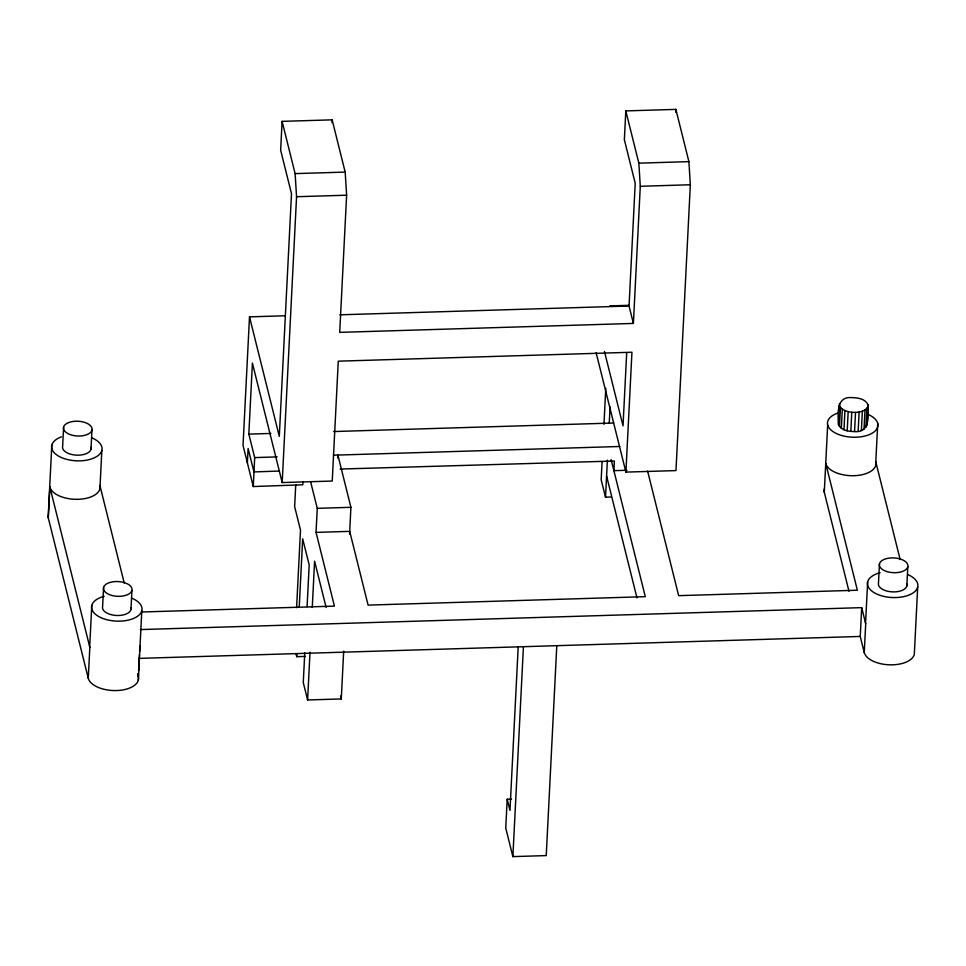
<?xml version="1.0" encoding="UTF-8"?>
<svg xmlns="http://www.w3.org/2000/svg" width="966" height="966" viewBox="0 0 966 966"><rect width="100%" height="100%" fill="white"/><g stroke="black" fill="none" stroke-linecap="round" stroke-linejoin="round"><path stroke-width="1.45" d="M838.512 424.605C837.812 413.798 836.206 396.096 851.819 397.618C857.579 397.702 865.186 398.68 867.854 404.585C868.555 415.404 870.149 433.094 854.548 431.585C848.788 431.488 841.181 430.51 838.512 424.605L839.478 403.522M866.888 425.68L866.888 423.748M302.974 481.865L302.829 484.787L253.273 486.55L254.686 457.594L248.83 434.12L252.404 363.095L282.193 482.565L332.244 481.044L338.269 361.175L631.945 352.24L625.908 472.108L675.971 470.587L690.34 184.76L688.903 161.636L675.874 109.387L625.811 110.909L624.362 139.732L635.217 183.262L629.047 306.017L633.394 323.429L339.718 332.364L346.625 195.204L345.176 172.093L332.147 119.844L282.096 121.366L280.647 150.177L291.503 193.719L279.295 436.33L249.506 316.86L284.837 315.785M609.244 423.156L610.053 406.843M51.802 445.133L48.312 514.528A25.261 13.041 2.9 0 0 48.3 517.933L88.268 678.253A25.261 13.041 2.9 0 0 116.56 690.557A25.261 13.041 2.9 0 0 138.331 676.731L138.476 673.785M48.3 517.933L49.858 486.997A25.261 13.041 2.9 0 0 77.051 499.325A25.261 13.041 2.9 0 0 100.102 486.61M63.611 427.117L62.645 446.28A14.321 7.39 2.9 0 0 76.797 455.167A14.321 7.39 2.9 0 0 90.997 447.343M90.997 449.275L91.963 430.111A14.321 7.39 2.9 0 0 72.329 421.574A14.321 7.39 2.9 0 0 69.057 434.157A14.321 7.39 2.9 0 0 91.963 430.111M91.77 605.44L89.838 643.911A25.261 13.041 2.9 0 0 89.826 647.317L88.268 678.253M99.909 488.881L101.841 450.422M103.579 587.437L102.613 606.588A14.321 7.39 2.9 0 0 116.765 615.487A14.321 7.39 2.9 0 0 130.978 607.662M130.965 609.594L131.931 590.431A14.321 7.39 2.9 0 0 112.297 581.894A14.321 7.39 2.9 0 0 109.025 594.464A14.321 7.39 2.9 0 0 131.931 590.431M138.621 670.839L139.442 654.634M139.587 651.688L139.889 645.795M138.319 680.136L141.809 610.741M249.506 316.86L243.034 445.435L253.273 486.55M247.368 462.883L248.105 448.49L253.961 471.927L279.488 471.022M282.193 482.565L296.562 196.726L295.113 173.614L282.096 121.366M295.741 484.751L294.642 506.643L300.498 530.105L296.598 607.686M305.449 656.409L296.743 656.675L296.888 653.692M299.219 607.445L302.672 538.823L309.192 564.941L307.091 606.624M304.773 652.774L303.276 682.551L307.611 699.964L341.276 698.949L343.679 651.193M332.002 122.73L332.147 119.844M307.611 699.964L310.014 652.219M312.272 607.457L314.59 561.198L326.134 607.469M142.05 611.985L334.429 606.129L316.039 532.387L317.259 508.333L310.738 482.215M349.559 534.246L350.912 507.307L337.883 455.058L337.702 457.969M511.545 799.099L507.198 799.232L505.749 828.043L512.874 856.613L546.237 855.598L556.79 645.686M518.174 647.244L509.976 810.377L507.198 799.232M512.874 856.613L523.427 646.701M602.084 461.784L601.178 479.776L605.525 497.188L611.321 497.007M603.967 424.315L605.779 388.332M605.525 497.188L607.385 460.178M626.692 352.747L623.022 425.885L604.475 351.527M633.394 323.429L640.289 186.281L638.84 163.157L625.811 110.909M675.729 112.273L675.874 109.387M849.005 591.337L824.288 492.213L827.669 424.943M839.466 426.513L840.432 407.35L839.478 405.442M841.338 428.252L842.304 409.089L840.432 407.35M843.97 429.725L844.936 410.562L842.304 409.089M847.206 430.812L848.172 411.649L844.936 410.562M850.817 431.44L851.77 412.277L848.172 411.649M854.548 431.585L855.514 412.422C860.018 412.084 865.862 411.202 867.854 406.517M858.158 431.222L859.124 412.059M861.394 430.377L862.36 411.214M864.039 429.109L865.005 409.946M865.91 427.503L866.876 408.34M866.961 422.275L867.854 404.585M917.688 587.135L914.307 654.417A25.261 13.041 2.9 0 1 889.251 664.813A25.261 13.041 2.9 0 1 864.256 652.533L860.247 636.449L861.696 607.638L140.396 629.578M867.649 581.846L865.717 620.305A25.261 13.041 2.9 0 0 865.705 623.71L864.256 652.533M875.655 464.755L877.732 423.422M879.458 563.794L878.492 582.993A14.321 7.39 2.9 0 0 892.644 591.892A14.321 7.39 2.9 0 0 906.857 584.056M906.845 585.988L907.811 566.788A14.321 7.39 2.9 0 0 888.189 558.251A14.321 7.39 2.9 0 0 884.916 570.834A14.321 7.39 2.9 0 0 907.811 566.788M295.113 173.614L345.176 172.093M638.84 163.157L688.903 161.636M296.562 196.726L346.625 195.204M640.289 186.281L690.34 184.76M609.92 305.896L628.781 305.328M339.899 314.807L629.047 306.017M248.83 434.12L270.915 433.444M333.536 431.548L613.591 423.023M333.487 455.191L619.822 446.485M254.686 457.594L277.194 456.906M626.946 470.273L613.881 470.659L614.376 461.024L340.189 469.053M317.259 508.333L350.912 507.307M316.039 532.387L349.704 531.36L368.094 605.102L645.3 596.674L611.128 459.623M138.947 658.389L860.247 636.449M851.77 412.277L855.514 412.422M340.527 696.039L341.276 698.949M900.143 559.519L875.8 461.881A25.261 13.041 2.9 0 1 854.029 475.707A25.261 13.041 2.9 0 1 825.737 463.402L857.361 590.226L678.663 595.66L647.618 471.118M861.696 607.638L865.705 623.71M596.119 352.638L625.908 472.108M606.588 476.033L636.98 597.918M296.019 653.777L296.743 656.675M99.909 485.475L124.264 583.15M137.607 673.821L138.331 676.731M49.858 486.997L89.826 647.317M868.096 414.402A25.261 13.041 2.9 0 1 870.523 434.072A25.261 13.041 2.9 0 1 832.656 431.367A25.261 13.041 2.9 0 1 840.118 412.397M824.288 492.213A25.261 13.041 2.9 0 1 824.3 488.808M132.185 598.316A25.261 13.041 2.9 0 1 134.612 617.986A25.261 13.041 2.9 0 1 96.745 615.282A25.261 13.041 2.9 0 1 104.207 596.312M92.217 437.996A25.261 13.041 2.9 0 1 95.405 457.292A25.261 13.041 2.9 0 1 58.189 455.892A25.261 13.041 2.9 0 1 61.486 436.849M908.064 574.722A25.261 13.041 2.9 0 1 910.491 594.392A25.261 13.041 2.9 0 1 872.624 591.687A25.261 13.041 2.9 0 1 880.086 572.717"/></g></svg>
